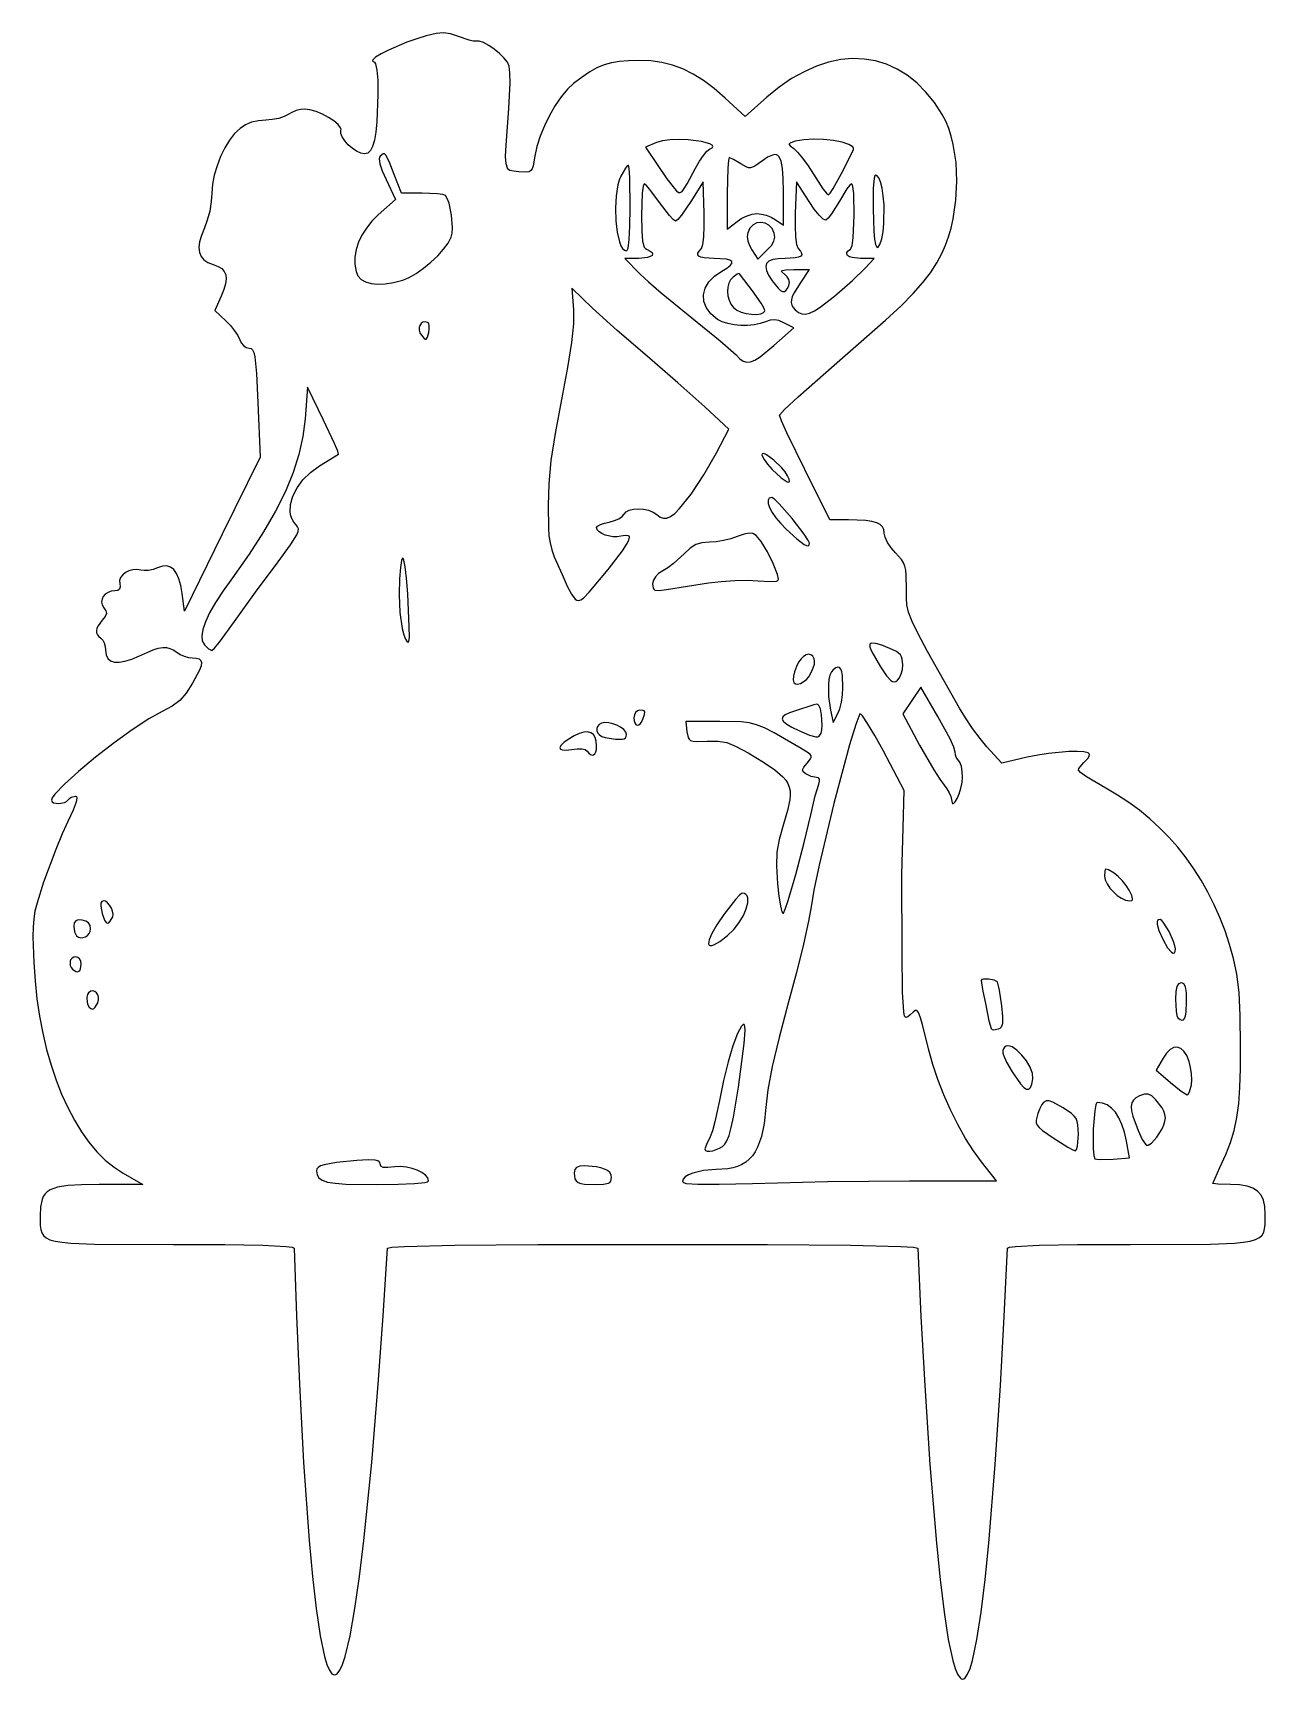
# Model space of a CAD drawing. Extents: x 55 to 255, y 28 to 296.
import ezdxf

# ---------------------------------------------------------------- set-up
doc = ezdxf.new("R2010")
doc.units = 0
doc.layers.get('0').update_dxf_attribs({"linetype": 'CONTINUOUS'})

msp = doc.modelspace()

# ---------------------------------------------------------------- linework, layer by layer
at = {"color": 1}
for points in [[(121.691798, 295.6377), (120.463567, 295.531648), (118.859102, 295.164205), (117.324804, 294.704821), (115.725776, 294.133467), (112.726704, 292.844938), (111.523244, 292.222806), (110.648225, 291.678792), (110.19994, 291.260419), (110.166538, 291.113198), (110.27668, 291.015208), (110.471188, 290.871325), (110.633586, 290.595342), (110.867213, 289.60926), (110.987887, 287.981324), (111.005936, 285.635898), (110.84533, 281.195821), (110.680892, 279.532181), (110.454624, 278.213949), (110.162222, 277.221982), (109.799383, 276.537136), (109.361802, 276.140266), (108.845175, 276.012231), (108.233202, 276.130676), (107.557003, 276.452119), (106.867894, 276.925724), (106.217189, 277.500654), (105.656203, 278.12607), (105.23625, 278.751138), (105.008645, 279.325018), (105.024702, 279.796875), (105.045197, 280.002255), (104.968089, 280.23635), (104.56023, 280.767521), (103.879464, 281.344065), (103.004131, 281.919658), (102.012573, 282.447978), (100.983128, 282.882701), (99.994137, 283.177506), (99.12394, 283.286068), (98.460877, 283.215803), (97.741093, 283.02451), (97.051412, 282.741443), (96.47866, 282.395855), (95.824968, 282.048833), (94.9149, 281.761811), (93.868937, 281.564572), (92.807564, 281.486901), (91.626007, 281.393169), (90.524016, 281.135079), (89.522003, 280.719139), (88.640378, 280.151857), (87.762366, 279.313463), (86.9276, 278.23625), (86.158476, 276.971829), (85.477387, 275.571808), (84.906729, 274.087795), (84.468894, 272.5714), (84.186278, 271.074231), (84.081276, 269.647897), (83.98022, 268.258467), (83.718509, 266.732551), (83.334324, 265.247823), (82.865846, 263.981956), (82.382607, 262.783996), (82.085729, 261.725674), (81.976373, 260.80207), (82.055699, 260.008267), (82.324867, 259.339346), (82.785036, 258.790389), (83.437367, 258.356477), (84.283019, 258.032692), (85.069344, 257.746617), (85.670974, 257.3847), (86.091066, 256.934495), (86.332776, 256.383553), (86.399261, 255.719427), (86.293677, 254.929671), (86.01918, 254.001837), (85.578927, 252.923476), (84.527209, 250.591285), (86.344015, 248.894094), (87.083432, 248.128322), (87.753416, 247.298112), (88.280249, 246.503562), (88.590216, 245.84477), (88.841875, 245.319967), (89.209981, 244.890208), (89.645098, 244.599835), (90.097791, 244.493191), (90.424468, 244.438873), (90.685804, 244.227988), (90.893474, 243.788635), (91.059149, 243.048916), (91.311206, 240.38078), (91.53536, 235.648389), (91.89365, 226.80359), (85.764686, 214.282183), (79.635725, 201.760225), (79.25759, 204.646388), (79.032238, 205.958603), (78.729725, 207.0434), (78.349304, 207.90155), (77.890229, 208.533826), (77.351754, 208.941), (76.733132, 209.123845), (76.033616, 209.083134), (75.252461, 208.819639), (74.539943, 208.563359), (73.788175, 208.406818), (73.086698, 208.362428), (72.525049, 208.442607), (71.879798, 208.559157), (71.231102, 208.521567), (70.61213, 208.35118), (70.05605, 208.069338), (69.596033, 207.697384), (69.265248, 207.256662), (69.096863, 206.768514), (69.124048, 206.254284), (69.201127, 205.725847), (69.103393, 205.365562), (68.821546, 205.159561), (68.346286, 205.093975), (67.742904, 205.022707), (67.214163, 204.825172), (66.776328, 204.525774), (66.445667, 204.148917), (66.238448, 203.719005), (66.170937, 203.260444), (66.259401, 202.797636), (66.520108, 202.354986), (66.860871, 201.848943), (66.94256, 201.40025), (66.755697, 200.924564), (66.290802, 200.337537), (65.608592, 199.417168), (65.42345, 199.003999), (65.342237, 198.621754), (65.364918, 198.270117), (65.49146, 197.948774), (65.721827, 197.657408), (66.055985, 197.395704), (66.350129, 197.093444), (66.590941, 196.628769), (66.753617, 196.064971), (66.813354, 195.465346), (66.905649, 194.70742), (67.178803, 194.130176), (67.62722, 193.734579), (68.245302, 193.521593), (69.027454, 193.492182), (69.968078, 193.647313), (71.061577, 193.987948), (72.302356, 194.515053), (74.53355, 195.485155), (75.375255, 195.755616), (76.085061, 195.888017), (76.70099, 195.886108), (77.261063, 195.753638), (77.803301, 195.494358), (78.365725, 195.112018), (78.927377, 194.764934), (79.586849, 194.477733), (80.261939, 194.280298), (80.870448, 194.202512), (81.532478, 194.159515), (82.007026, 194.035051), (82.294566, 193.803021), (82.395573, 193.43732), (82.310522, 192.91185), (82.039885, 192.200508), (80.943758, 190.115801), (79.918657, 188.486727), (78.883374, 187.295487), (77.645352, 186.362088), (76.012034, 185.506539), (73.847227, 184.310463), (71.156259, 182.53836), (68.190269, 180.391586), (65.200392, 178.071497), (62.437767, 175.779447), (60.153532, 173.716793), (58.598823, 172.08489), (58.173522, 171.493394), (58.024779, 171.085094), (58.122922, 170.844486), (58.385623, 170.677215), (59.214315, 170.558144), (60.130092, 170.718809), (60.501649, 170.901207), (60.752191, 171.150138), (60.961457, 171.385521), (61.254326, 171.578322), (61.935651, 171.756475), (62.099328, 171.695603), (62.174238, 171.511238), (62.054626, 170.761538), (61.570567, 169.486388), (60.715813, 167.664803), (59.776328, 165.621824), (58.718025, 163.083761), (56.763598, 157.815138), (55.689679, 154.426519), (55.362972, 153.102679), (55.154405, 151.845657), (55.047458, 150.52033), (55.025611, 148.991577), (55.171137, 144.783307), (55.36624, 141.800957), (55.674724, 138.887363), (56.092616, 136.051897), (56.615947, 133.303929), (57.240745, 130.652831), (57.963039, 128.107975), (58.778859, 125.678732), (59.684234, 123.374473), (60.675193, 121.20457), (61.747766, 119.178395), (62.897981, 117.305318), (64.121867, 115.594711), (65.415455, 114.055945), (66.774772, 112.698393), (68.195849, 111.531425), (69.674715, 110.564412), (72.875069, 108.729418), (65.752816, 108.723914), (62.910963, 108.688048), (60.688136, 108.559092), (59.010328, 108.297389), (57.803532, 107.863286), (57.353636, 107.569191), (56.99374, 107.217125), (56.714594, 106.80213), (56.506946, 106.319251), (56.269142, 105.130008), (56.206319, 103.60974), (56.220599, 102.053464), (56.290296, 101.428422), (56.447785, 100.895635), (56.727631, 100.447748), (57.164399, 100.077403), (57.792653, 99.777243), (58.64696, 99.539912), (59.761884, 99.358054), (61.171991, 99.224312), (65.016011, 99.071749), (77.767104, 99.020321), (86.196235, 98.980659), (92.357786, 98.864026), (96.138081, 98.673957), (97.099733, 98.552487), (97.423441, 98.413984), (97.794519, 87.433358), (98.272898, 76.332428), (98.959421, 63.63842), (99.863775, 50.961838), (100.400666, 45.133363), (100.995647, 39.913182), (101.649931, 35.502609), (102.364726, 32.102954), (102.745195, 30.845132), (103.141246, 29.915533), (103.55303, 29.339319), (103.76487, 29.191596), (103.9807, 29.141656), (104.198007, 29.191596), (104.414218, 29.339319), (104.843051, 29.915533), (105.266604, 30.845132), (105.684282, 32.102954), (106.499631, 35.502609), (107.284334, 39.913182), (108.03363, 45.133363), (108.742756, 50.961838), (110.021448, 63.63842), (111.082308, 76.332428), (111.887237, 87.433358), (112.576901, 98.413984), (113.265899, 98.554398), (115.323428, 98.676713), (123.487271, 98.866277), (136.954825, 98.98114), (155.612482, 99.019768), (174.270227, 98.98114), (187.73797, 98.866277), (195.902003, 98.676713), (197.959594, 98.554398), (198.648616, 98.413984), (199.160074, 87.327716), (199.77808, 76.117958), (200.618657, 63.299088), (201.667593, 50.497581), (202.265755, 44.611612), (202.910678, 39.339914), (203.600585, 34.885795), (204.333701, 31.452564), (204.715906, 30.182317), (205.108248, 29.243532), (205.510504, 28.661625), (205.71528, 28.512442), (205.922451, 28.462008), (206.129622, 28.512442), (206.334397, 28.661625), (206.736649, 29.243532), (207.128983, 30.182317), (207.511179, 31.452564), (208.244269, 34.885795), (208.934141, 39.339914), (209.579023, 44.611612), (210.177139, 50.497581), (211.225974, 63.299088), (212.066449, 76.117958), (212.684367, 87.327716), (213.195738, 98.413984), (213.524186, 98.552519), (214.500055, 98.673952), (218.337209, 98.863822), (224.593503, 98.980219), (233.155242, 99.019768), (246.16252, 99.068554), (250.063796, 99.225111), (251.489325, 99.364307), (252.612585, 99.554733), (253.469426, 99.804354), (254.095703, 100.121134), (254.527265, 100.513039), (254.799966, 100.988032), (254.949658, 101.554078), (255.012193, 102.219142), (255.019198, 103.878181), (254.952415, 105.137177), (254.740318, 106.178818), (254.365286, 107.018358), (253.809696, 107.67105), (253.055927, 108.152147), (252.086356, 108.476902), (250.883362, 108.66057), (249.429324, 108.718402), (247.384019, 108.773912), (246.533238, 108.907469), (247.685828, 111.483297), (248.641049, 113.576084), (249.405151, 115.549052), (249.997305, 117.514246), (250.436685, 119.58371), (250.742462, 121.869488), (250.933808, 124.483624), (251.029896, 127.538162), (251.049897, 131.145146), (250.981848, 136.144611), (250.790752, 139.920775), (250.444938, 142.870252), (249.912739, 145.389652), (249.25956, 147.681911), (248.514676, 149.907071), (247.679377, 152.063414), (246.754951, 154.149221), (245.742688, 156.162773), (244.643878, 158.10235), (243.459809, 159.966233), (242.191772, 161.752703), (240.841055, 163.460041), (239.408949, 165.086527), (237.896741, 166.630443), (236.305723, 168.090069), (234.637183, 169.463685), (232.892411, 170.749574), (231.072695, 171.946014), (229.179326, 173.051288), (226.024551, 174.923065), (225.064786, 175.601655), (224.712279, 175.980447), (224.784068, 176.225192), (224.979508, 176.538929), (225.621785, 177.211862), (226.263786, 177.901062), (226.459036, 178.232322), (226.530738, 178.498397), (226.466392, 178.645632), (226.279974, 178.767685), (225.580666, 178.937939), (224.512287, 179.012538), (223.154312, 178.994862), (219.887471, 178.696205), (218.137553, 178.421982), (216.415936, 178.069002), (212.286785, 177.108233), (209.861988, 179.78769), (208.761075, 181.111057), (207.555841, 182.733458), (206.392155, 184.449253), (205.415885, 186.052803), (200.246854, 195.250815), (198.712317, 198.095932), (197.720789, 200.125313), (197.154541, 201.604101), (196.89584, 202.797439), (196.826956, 203.970469), (196.830157, 205.388333), (196.779023, 207.624843), (196.69166, 208.424308), (196.542261, 209.078418), (196.315195, 209.637549), (195.994832, 210.15208), (195.011698, 211.248852), (194.305634, 212.065205), (193.72742, 212.943726), (193.33673, 213.778895), (193.193238, 214.465195), (193.128346, 215.027593), (192.919248, 215.489639), (192.544308, 215.859338), (191.981892, 216.144694), (191.210365, 216.353714), (190.208092, 216.494403), (187.424771, 216.602808), (184.383714, 216.611078), (180.302518, 224.799383), (177.420207, 230.755269), (176.543365, 232.701458), (176.221319, 233.575831), (177.028042, 234.495518), (179.224575, 236.565102), (186.44526, 242.926646), (193.417634, 249.025384), (195.931707, 251.361625), (197.924978, 253.356431), (199.492904, 255.110291), (200.730941, 256.723695), (201.734546, 258.297131), (202.599174, 259.931088), (203.16081, 261.204275), (203.647765, 262.555795), (204.060027, 263.972577), (204.397586, 265.441549), (204.848549, 268.48378), (205.000565, 271.577915), (204.853545, 274.619384), (204.4074, 277.503617), (204.072127, 278.85409), (203.66204, 280.126041), (203.177127, 281.306396), (202.617378, 282.382086), (201.353391, 284.326582), (199.98161, 286.039371), (198.510451, 287.519615), (196.948331, 288.766473), (195.303665, 289.779106), (193.584869, 290.556676), (191.80036, 291.098341), (189.958554, 291.403264), (188.067867, 291.470605), (186.136716, 291.299524), (184.173515, 290.889183), (182.186682, 290.23874), (180.184633, 289.347358), (178.175784, 288.214197), (176.168551, 286.838417), (174.17135, 285.21918), (170.606091, 282.09875), (167.375417, 285.051059), (165.581637, 286.604464), (163.866768, 287.90296), (162.197012, 288.961277), (160.538572, 289.794144), (158.85765, 290.416289), (157.12045, 290.842442), (155.293175, 291.087333), (153.342027, 291.16569), (151.676815, 291.131056), (150.22524, 291.013532), (148.929558, 290.792686), (147.73203, 290.448085), (146.574914, 289.959298), (145.400467, 289.305891), (144.150948, 288.467432), (142.768616, 287.423489), (141.774165, 286.490873), (140.769123, 285.272896), (139.78852, 283.835142), (138.867387, 282.243193), (138.040753, 280.562633), (137.343648, 278.859046), (136.811102, 277.198014), (136.478145, 275.645121), (136.206025, 274.082149), (136.049235, 273.604843), (135.839017, 273.291695), (135.545669, 273.113735), (135.139486, 273.04199), (133.869797, 273.101263), (133.045916, 273.175844), (132.441841, 273.33084), (132.215894, 273.479929), (132.037294, 273.698845), (131.811995, 274.412453), (131.745668, 275.60426), (131.818033, 277.406859), (132.297729, 283.374813), (132.493193, 287.549125), (132.460315, 289.187093), (132.338521, 290.225868), (132.0396, 290.866367), (131.485607, 291.579193), (130.749362, 292.309738), (129.903689, 293.003394), (129.021408, 293.605555), (128.175343, 294.061612), (127.438313, 294.316959), (126.883143, 294.316988), (126.493474, 294.318283), (125.834894, 294.455178), (124.07911, 295.040733), (122.808619, 295.476165), (121.691798, 295.6377), (121.691798, 295.6377)], [(162.589199, 273.682821), (163.222188, 274.800573), (163.857155, 275.757493), (164.420316, 276.451889), (164.837886, 276.782065), (165.251294, 276.988593), (165.388616, 277.205807), (165.266973, 277.426154), (164.903484, 277.642081), (163.519446, 278.030464), (161.373456, 278.310532), (159.909182, 278.364335), (158.47714, 278.295613), (157.209566, 278.116499), (156.238694, 277.839125), (154.433928, 277.091567), (156.328655, 274.279028), (157.937963, 271.976868), (159.146474, 270.391418), (159.501233, 269.998438), (159.801686, 269.762723), (160.085785, 269.720557), (160.391477, 269.908221), (160.756715, 270.361997), (161.219448, 271.118168), (162.589199, 273.682821), (162.589199, 273.682821)], [(186.274868, 272.830295), (188.207334, 276.66575), (188.238609, 276.901167), (188.113094, 277.127565), (187.455122, 277.544007), (186.360274, 277.896481), (184.955406, 278.166395), (183.367375, 278.335154), (181.723037, 278.384165), (180.149247, 278.294834), (178.772862, 278.048568), (178.017046, 277.822729), (177.737921, 277.616634), (177.915293, 277.333089), (178.528963, 276.874899), (179.134276, 276.298155), (179.936265, 275.320477), (180.830473, 274.078557), (181.712441, 272.709086), (183.263914, 270.333199), (183.822685, 269.610447), (184.130995, 269.345), (184.417637, 269.620012), (184.917393, 270.368806), (186.274868, 272.830295), (186.274868, 272.830295)], [(115.050395, 255.49007), (116.093118, 255.917844), (117.24507, 256.584364), (118.443112, 257.433654), (119.624105, 258.409736), (120.724907, 259.456631), (121.68238, 260.518364), (122.433384, 261.538956), (122.91478, 262.462429), (123.069317, 263.136826), (123.124366, 264.015048), (122.979105, 266.074104), (122.5652, 268.02188), (122.284445, 268.761), (121.968855, 269.240656), (121.544609, 269.398849), (120.695504, 269.528394), (118.215368, 269.64807), (114.875849, 269.64807), (113.677734, 272.676922), (112.830114, 274.751533), (112.281945, 275.787129), (112.064781, 275.987019), (111.856033, 276.013224), (111.375184, 275.659331), (111.272703, 275.474961), (111.236813, 275.197404), (111.359891, 274.381823), (111.734586, 273.250765), (112.351061, 271.84241), (113.902371, 268.600932), (111.076935, 266.093805), (110.032854, 265.062621), (109.146473, 263.968509), (108.423776, 262.826692), (107.87075, 261.652388), (107.493378, 260.460818), (107.297648, 259.267202), (107.289544, 258.08676), (107.475051, 256.934712), (107.784465, 256.21332), (108.304213, 255.641069), (109.020198, 255.220649), (109.918327, 254.954746), (110.984506, 254.846049), (112.20464, 254.897245), (113.564635, 255.111023), (115.050395, 255.49007), (115.050395, 255.49007)], [(172.531529, 266.314308), (173.259777, 266.239854), (174.058527, 266.037132), (174.831014, 265.737105), (175.480475, 265.370735), (176.827626, 264.427153), (176.827626, 269.93579), (176.797569, 272.036759), (176.692757, 273.650247), (176.491227, 274.805977), (176.171018, 275.533675), (175.959545, 275.7463), (175.710166, 275.863063), (175.420136, 275.887681), (175.08671, 275.823868), (174.278686, 275.445811), (173.264133, 274.758619), (172.21208, 274.029502), (171.822482, 273.833939), (171.479547, 273.746393), (171.150059, 273.763378), (170.800801, 273.881408), (169.910108, 274.406661), (168.737244, 275.112714), (168.059947, 275.406382), (167.93399, 274.948544), (167.830843, 273.701956), (167.735552, 269.604074), (167.735552, 263.801769), (169.332642, 265.058036), (170.079152, 265.545824), (170.931113, 265.945279), (171.78356, 266.215181), (172.531529, 266.314308), (172.531529, 266.314308)], [(151.975955, 267.223515), (151.891503, 272.146495), (151.800086, 273.644083), (151.688453, 274.194106), (151.503849, 274.052997), (151.213749, 273.66879), (150.476176, 272.405794), (150.199961, 271.755159), (149.975284, 270.987833), (149.67421, 269.190678), (149.560292, 267.189477), (149.620865, 265.159377), (149.843266, 263.275525), (150.214834, 261.713068), (150.452597, 261.107096), (150.722903, 260.647152), (151.024169, 260.355131), (151.354813, 260.252926), (151.492926, 260.373812), (151.615591, 260.72963), (151.810918, 262.105019), (151.933477, 264.297009), (151.975955, 267.223515), (151.975955, 267.223515)], [(192.811318, 262.222874), (193.031468, 263.361699), (193.160729, 264.719904), (193.166286, 267.711038), (193.052431, 269.15226), (192.867387, 270.429447), (192.616077, 271.446747), (192.303428, 272.108306), (192.034968, 272.425618), (191.825693, 272.555232), (191.668125, 272.455733), (191.554789, 272.085705), (191.430902, 270.368398), (191.394218, 267.071982), (191.491909, 263.416365), (191.616981, 262.158058), (191.786428, 261.301463), (191.995418, 260.863114), (192.113231, 260.805948), (192.239118, 260.859544), (192.512695, 261.307286), (192.811318, 262.222874), (192.811318, 262.222874)], [(175.293446, 244.91557), (178.522359, 247.762368), (176.932119, 248.587397), (176.111972, 248.942064), (175.382361, 249.088276), (174.678285, 249.030021), (173.934747, 248.771288), (173.06595, 248.464307), (172.073326, 248.262896), (171.003775, 248.164802), (169.904196, 248.167774), (168.821489, 248.269561), (167.802555, 248.467911), (166.894293, 248.760574), (166.143604, 249.145297), (165.067548, 250.025651), (164.331283, 251.007935), (163.931438, 252.055323), (163.864643, 253.130992), (164.127528, 254.198117), (164.716724, 255.219874), (165.62886, 256.159438), (166.860567, 256.979986), (167.680436, 257.464253), (168.220459, 257.883435), (168.480538, 258.237691), (168.460573, 258.52718), (168.160466, 258.752061), (167.580117, 258.912494), (165.578296, 259.040649), (163.952294, 259.124974), (163.429761, 259.236306), (163.094102, 259.399018), (162.940238, 259.617059), (162.96309, 259.89438), (163.157581, 260.234932), (163.518633, 260.642663), (163.759986, 261.274954), (163.923257, 262.529241), (163.997867, 264.27224), (163.973236, 266.370668), (163.795651, 271.466484), (161.831302, 268.284259), (160.286402, 266.036811), (159.693795, 265.353129), (159.330497, 265.102031), (158.96082, 265.339939), (158.350839, 265.987706), (156.74881, 268.11709), (155.170824, 270.251071), (154.586868, 270.903807), (154.248973, 271.147782), (154.157652, 271.045388), (154.072458, 270.745828), (153.927908, 269.639798), (153.79437, 265.992222), (153.836608, 263.464704), (153.982772, 261.82027), (154.262036, 260.881788), (154.460699, 260.621925), (154.703577, 260.472125), (155.219139, 260.22648), (155.519181, 259.97789), (155.613967, 259.737356), (155.513761, 259.515883), (155.228826, 259.324472), (154.769426, 259.174128), (153.368285, 259.040649), (151.123788, 259.040649), (153.519818, 256.563502), (154.928434, 255.229845), (156.992548, 253.429792), (161.977237, 249.3741), (166.597277, 245.665218), (169.193309, 243.365312), (169.781165, 242.768027), (170.333695, 242.375101), (170.893512, 242.197364), (171.503232, 242.245647), (172.205471, 242.530779), (173.042842, 243.06359), (175.293446, 244.91557), (175.293446, 244.91557)], [(185.130556, 252.899668), (188.045927, 255.45239), (190.11679, 257.445704), (191.586262, 259.040649), (189.359117, 259.040649), (188.02564, 259.165845), (187.570575, 259.310908), (187.267495, 259.500785), (187.124556, 259.727855), (187.149911, 259.984494), (187.351712, 260.263082), (187.738114, 260.555996), (187.862016, 260.745975), (187.972607, 261.135242), (188.152189, 262.394864), (188.333267, 266.021035), (188.254653, 269.566104), (188.109618, 270.724348), (188.009208, 271.047719), (187.889648, 271.161664), (187.593563, 270.936837), (187.123451, 270.32584), (185.9197, 268.31862), (184.650054, 266.249714), (184.108618, 265.5719), (183.725436, 265.265421), (183.547241, 265.288124), (183.300169, 265.435478), (182.644143, 266.05515), (181.846857, 267.026459), (180.997812, 268.251425), (178.94911, 271.449336), (178.771525, 266.362091), (178.746924, 264.267487), (178.821559, 262.527132), (178.984827, 261.274399), (179.226128, 260.642663), (179.588249, 260.233603), (179.782247, 259.892428), (179.802694, 259.615025), (179.644162, 259.397282), (179.301223, 259.235086), (178.768447, 259.124323), (177.111671, 259.040649), (175.983282, 258.991192), (175.108716, 258.838804), (174.484443, 258.577455), (174.106932, 258.201119), (173.972653, 257.703766), (174.078074, 257.079369), (174.419664, 256.321899), (174.993893, 255.425328), (175.967057, 254.206543), (176.357083, 253.858808), (176.69485, 253.68196), (176.989439, 253.673334), (177.249934, 253.830267), (177.485418, 254.150095), (177.704973, 254.630153), (177.801545, 255.122304), (177.719317, 255.603066), (177.465631, 256.051974), (177.047833, 256.448567), (176.579759, 256.853385), (176.528092, 256.989123), (176.611953, 257.087785), (177.22811, 257.195993), (178.51192, 257.222234), (181.034061, 257.222234), (179.536976, 255.016163), (178.55981, 253.441904), (178.277323, 252.832962), (178.126947, 252.313006), (178.104718, 251.85968), (178.206671, 251.450631), (178.428843, 251.063502), (178.767269, 250.67594), (179.266851, 250.275264), (179.806156, 250.05283), (180.407583, 250.016466), (181.093532, 250.173999), (181.886404, 250.533258), (182.808599, 251.102071), (185.130556, 252.899668), (185.130556, 252.899668)], [(175.353399, 263.154054), (174.988855, 263.907738), (174.474415, 264.448668), (173.860118, 264.776338), (173.196002, 264.890237), (172.532106, 264.789855), (171.918468, 264.474684), (171.405127, 263.944215), (171.042121, 263.197937), (170.970072, 262.608222), (171.06523, 261.905023), (171.310342, 261.161678), (171.688159, 260.451525), (172.710608, 258.891074), (174.227171, 260.40764), (174.886961, 261.161905), (175.288306, 261.855726), (175.440641, 262.512106), (175.353399, 263.154049), (175.353399, 263.154054)], [(173.796935, 250.590258), (173.641988, 251.039874), (173.220105, 251.789729), (171.833263, 253.772483), (169.726424, 256.550938), (169.597938, 256.582815), (169.353932, 256.493736), (168.659406, 256.022118), (168.261577, 255.575482), (167.981268, 255.015083), (167.817969, 254.372945), (167.771166, 253.681093), (167.84035, 252.971553), (168.025009, 252.276348), (168.324631, 251.627503), (168.738705, 251.057045), (169.2663, 250.649282), (169.98493, 250.326483), (170.814031, 250.096083), (171.673043, 249.965514), (172.481402, 249.942213), (173.158545, 250.033614), (173.62391, 250.24715), (173.752, 250.402043), (173.796935, 250.590258), (173.796935, 250.590258)], [(148.370742, 208.564541), (150.701161, 211.576922), (151.386263, 212.594963), (151.765877, 213.32526), (151.850937, 213.796084), (151.786428, 213.943027), (151.652382, 214.035702), (151.181148, 214.072383), (150.448171, 213.934394), (149.834905, 213.844891), (149.181351, 213.858781), (147.903859, 214.142396), (147.355162, 214.38495), (146.916658, 214.676553), (146.625967, 215.00362), (146.52071, 215.352564), (146.683491, 215.583983), (147.126705, 215.831637), (147.782662, 216.065843), (148.58367, 216.256922), (149.411713, 216.477643), (150.141269, 216.792499), (150.693408, 217.159498), (150.989202, 217.536648), (151.292832, 217.927524), (151.819026, 218.202929), (152.507468, 218.363602), (153.297841, 218.410282), (154.129828, 218.343709), (154.943112, 218.164622), (155.677377, 217.873761), (156.272306, 217.471864), (156.837923, 217.044124), (157.361293, 216.855138), (157.905545, 216.896153), (158.533809, 217.158419), (159.193384, 217.638575), (159.98661, 218.428446), (161.860285, 220.77954), (163.927383, 223.896116), (165.960453, 227.46259), (168.003226, 231.343617), (164.081023, 234.963546), (159.708492, 238.862316), (154.703577, 243.152644), (149.85968, 247.336463), (145.874272, 250.979168), (142.5002, 254.236524), (142.757121, 250.684692), (142.74896, 248.44715), (142.438639, 245.387234), (141.805146, 241.346881), (140.827472, 236.168025), (139.786083, 230.636126), (139.111381, 226.216407), (138.746889, 222.464771), (138.636132, 218.937119), (138.684413, 215.331918), (138.781529, 214.010122), (138.957549, 212.859158), (139.235164, 211.76675), (139.637064, 210.62062), (140.904479, 207.718083), (141.758067, 205.849411), (142.42786, 204.521457), (143.017142, 203.74593), (143.313866, 203.568986), (143.629193, 203.534541), (143.976034, 203.644056), (144.367297, 203.898997), (145.334735, 204.85101), (148.370742, 208.564541), (148.370742, 208.564541)], [(119.079103, 248.652957), (118.670493, 248.738549), (118.315615, 248.667995), (118.028094, 248.469768), (117.821553, 248.172339), (117.709616, 247.80418), (117.705906, 247.393764), (117.824047, 246.969563), (118.077663, 246.560048), (118.544841, 246.048261), (118.710087, 245.937698), (118.843779, 245.929048), (119.058525, 246.232566), (119.273125, 246.988967), (119.366968, 247.567082), (119.361668, 248.073518), (119.263591, 248.453677), (119.079103, 248.652957), (119.079103, 248.652957)], [(87.720351, 200.093686), (91.144867, 204.888713), (94.816862, 209.820557), (96.844723, 212.535277), (97.882358, 214.176455), (98.088769, 214.714428), (98.118336, 215.127971), (97.994632, 215.465069), (97.741226, 215.773707), (97.365813, 216.225297), (97.084549, 216.728692), (96.894723, 217.277005), (96.793623, 217.863347), (96.846756, 219.122563), (97.222257, 220.451237), (97.898433, 221.794261), (98.853594, 223.096528), (100.066046, 224.302934), (101.5141, 225.358372), (104.613569, 227.295232), (104.491118, 227.778485), (103.995472, 228.975954), (102.201212, 232.792083), (99.569383, 238.128882), (99.190223, 232.976707), (98.842554, 230.120683), (98.208261, 227.234814), (97.270419, 224.282009), (96.012105, 221.225178), (94.416395, 218.027233), (92.466366, 214.651083), (90.145093, 211.05964), (87.435653, 207.215812), (85.916719, 205.069541), (84.677356, 203.168935), (83.713064, 201.503285), (83.019346, 200.061882), (82.591702, 198.834019), (82.425633, 197.808986), (82.516641, 196.976074), (82.860227, 196.324574), (83.527987, 195.668846), (84.051419, 195.396114), (84.47106, 195.766784), (85.302687, 196.776031), (87.720351, 200.093686), (87.720351, 200.093686)], [(177.510748, 223.733079), (177.099715, 224.375133), (176.56014, 225.047223), (175.29271, 226.31024), (174.103149, 227.179588), (173.660911, 227.359592), (173.386152, 227.312727), (173.344463, 227.186134), (173.386351, 226.984689), (173.694091, 226.398716), (174.255826, 225.637758), (175.018011, 224.784764), (176.464322, 223.421985), (177.437161, 222.76069), (177.710741, 222.707984), (177.823609, 222.848511), (177.761649, 223.188224), (177.510748, 223.733079), (177.510748, 223.733079)], [(181.066087, 212.822591), (180.826407, 213.355335), (180.193953, 214.296774), (178.237088, 216.814296), (176.168226, 219.192264), (175.395775, 219.959261), (174.960099, 220.247785), (174.533115, 220.128617), (174.340796, 219.793396), (174.368087, 219.275547), (174.599928, 218.608495), (175.021261, 217.825665), (175.617029, 216.960481), (176.372174, 216.046368), (177.271638, 215.11675), (179.026705, 213.508294), (180.20434, 212.613842), (180.595275, 212.42309), (180.864237, 212.397305), (181.018687, 212.531976), (181.066087, 212.822591), (181.066087, 212.822591)], [(164.704861, 206.375462), (166.746849, 206.607742), (168.946142, 206.751443), (171.038446, 206.795031), (172.759469, 206.726972), (174.723188, 206.580354), (175.723241, 206.642634), (175.942484, 206.778041), (176.017519, 206.996789), (175.863913, 207.725791), (175.172318, 209.524148), (174.233488, 211.42666), (173.246432, 213.06722), (172.410157, 214.079722), (171.886515, 214.387233), (171.267583, 214.4618), (170.456059, 214.29731), (169.354638, 213.887647), (168.321844, 213.532953), (167.125952, 213.24248), (165.915177, 213.046211), (164.837731, 212.974125), (163.624267, 212.886755), (162.621451, 212.585093), (161.699049, 212.009815), (160.726828, 211.101595), (158.979858, 209.523391), (158.06736, 208.844241), (157.279665, 208.358406), (156.591087, 207.908616), (156.065667, 207.377619), (155.730525, 206.800354), (155.612784, 206.211756), (155.682467, 205.543523), (155.796713, 205.338689), (155.988023, 205.210633), (156.674215, 205.156616), (157.885805, 205.325), (164.704861, 206.375462), (164.704861, 206.375462)], [(115.869257, 204.607622), (115.670178, 207.158438), (115.45751, 208.971377), (115.241449, 210.047753), (115.135333, 210.310139), (115.032191, 210.388878), (114.933299, 210.284132), (114.839931, 209.996065), (114.674864, 208.870629), (114.547187, 207.013882), (114.467095, 204.427138), (114.58847, 201.580028), (114.972519, 198.985641), (115.225631, 197.962389), (115.499512, 197.217323), (115.779198, 196.822111), (115.91654, 196.778097), (116.049721, 196.848421), (116.12888, 197.554066), (116.121242, 199.252215), (115.869257, 204.607622), (115.869257, 204.607622)], [(196.224051, 193.076739), (196.137507, 194.003092), (196.012516, 194.365145), (195.8181, 194.678646), (195.176164, 195.216592), (194.122034, 195.730121), (192.817314, 196.245521), (191.850613, 196.544756), (191.212297, 196.608731), (191.013273, 196.546528), (190.892732, 196.418348), (190.882285, 195.954509), (191.171322, 195.198118), (192.609312, 192.731287), (193.576499, 191.290565), (194.269906, 190.515714), (194.553126, 190.346874), (194.814922, 190.307163), (195.070967, 190.384133), (195.336936, 190.565339), (195.681385, 190.991287), (195.96346, 191.606774), (196.154052, 192.329393), (196.224051, 193.076739), (196.224051, 193.076739)], [(180.222178, 190.404783), (180.590097, 190.715783), (180.939005, 191.130127), (181.523659, 192.143553), (181.863873, 193.194474), (181.907231, 193.655687), (181.84738, 194.032303), (181.612548, 194.466921), (181.301448, 194.717175), (180.934452, 194.791619), (180.531931, 194.698807), (180.114255, 194.44729), (179.701797, 194.045621), (179.314928, 193.502354), (178.974019, 192.826041), (178.651769, 191.95106), (178.475842, 191.220835), (178.4414, 190.644747), (178.543606, 190.232181), (178.777624, 189.992518), (179.138616, 189.935142), (179.621747, 190.069436), (180.222178, 190.404783), (180.222178, 190.404783)], [(186.504357, 189.385261), (186.43384, 191.29462), (186.326408, 191.935836), (186.165767, 192.377364), (185.948098, 192.626173), (185.669581, 192.689228), (185.326397, 192.573497), (184.914726, 192.285946), (184.618902, 191.923103), (184.390315, 191.392741), (184.230109, 190.712842), (184.139432, 189.901386), (184.171248, 187.955737), (184.494929, 185.699647), (184.888581, 183.731396), (185.685729, 185.169253), (185.996943, 185.946771), (186.255027, 187.000839), (186.433119, 188.193116), (186.504357, 189.385261), (186.504357, 189.385261)], [(205.922262, 174.867521), (205.874434, 175.779606), (205.744209, 176.582801), (205.551476, 177.190234), (205.316125, 177.515036), (205.080773, 177.742369), (204.888041, 178.084417), (204.757816, 178.494837), (204.709988, 178.927288), (204.490642, 179.704912), (203.893412, 181.0551), (201.930158, 184.713726), (199.150337, 189.462505), (197.675777, 187.292481), (196.201216, 185.122508), (198.953131, 180.032837), (201.248996, 176.03207), (202.221599, 174.498874), (202.904446, 173.560299), (203.371672, 172.946966), (203.757186, 172.299275), (204.020999, 171.694372), (204.123123, 171.209402), (204.212724, 170.65838), (204.305057, 170.558078), (204.422303, 170.560802), (204.711199, 170.833985), (205.03875, 171.395251), (205.364293, 172.161917), (205.647168, 173.051305), (205.846711, 173.980733), (205.922262, 174.867521), (205.922262, 174.867521)], [(154.032588, 184.232162), (154.310793, 185.032716), (154.339456, 185.473061), (154.247955, 185.591341), (154.079363, 185.659392), (153.4913, 185.697903), (153.136143, 185.603195), (152.84728, 185.344324), (152.653125, 184.959174), (152.582093, 184.485626), (152.623102, 184.00426), (152.735648, 183.64588), (152.904005, 183.413234), (153.112448, 183.309068), (153.345253, 183.33613), (153.586694, 183.497168), (153.821048, 183.79493), (154.032588, 184.232162), (154.032588, 184.232162)], [(197.298883, 109.322781), (211.405701, 109.322781), (208.973457, 112.39978), (207.679122, 114.179863), (206.392522, 116.219306), (205.141987, 118.458021), (203.955847, 120.835917), (202.862433, 123.292905), (201.890075, 125.768895), (201.067104, 128.203798), (200.42185, 130.537525), (199.400115, 134.716958), (199.060864, 135.922478), (198.780788, 136.644408), (198.51846, 136.962158), (198.232452, 136.955134), (197.881338, 136.702743), (197.42369, 136.284393), (197.029951, 135.953401), (196.73188, 135.845743), (196.514392, 136.076863), (196.362398, 136.762206), (196.194547, 139.957334), (196.107629, 146.354678), (196.050408, 159.026023), (196.277639, 166.60275), (196.445655, 172.664136), (193.016669, 179.147438), (191.659822, 181.623646), (190.500259, 183.573096), (189.661068, 184.800163), (189.400078, 185.08167), (189.26534, 185.109221), (188.582283, 183.383457), (187.566008, 180.067271), (185.023648, 170.595191), (182.61795, 160.556092), (181.772502, 156.531134), (181.328605, 153.813088), (180.917817, 151.473214), (180.080273, 147.745826), (178.937904, 143.143871), (177.612638, 138.180297), (176.126099, 132.574406), (175.025866, 127.894402), (174.306366, 124.114377), (173.962026, 121.208424), (173.703679, 118.648915), (173.2713, 116.510121), (172.645347, 114.767556), (172.253675, 114.037207), (171.806282, 113.396731), (171.300725, 112.84307), (170.734563, 112.37316), (170.105351, 111.983943), (169.410649, 111.672356), (168.648013, 111.435339), (167.815, 111.26983), (165.928077, 111.141097), (163.877586, 110.982903), (162.131518, 110.560975), (161.443677, 110.275793), (160.917184, 109.954296), (160.580451, 109.606357), (160.461892, 109.241849), (160.598822, 109.060635), (161.032839, 108.921737), (162.931509, 108.766964), (166.436643, 108.769685), (171.826984, 108.922051), (183.997454, 109.203068), (197.298883, 109.320938), (197.298883, 109.322781)], [(183.038583, 184.976645), (182.848068, 185.929778), (182.597327, 186.480881), (182.436791, 186.621357), (182.2461, 186.680148), (181.754128, 186.577773), (178.819474, 185.609745), (177.820232, 185.281626), (177.1222, 184.954385), (176.727156, 184.617519), (176.636876, 184.260524), (176.853139, 183.872896), (177.37772, 183.444129), (178.212398, 182.963721), (179.35895, 182.421168), (181.093307, 181.688076), (182.117424, 181.389235), (182.435506, 181.393815), (182.662863, 181.496346), (182.961187, 181.98111), (183.083388, 182.523511), (183.138714, 183.269088), (183.038583, 184.976645), (183.038583, 184.976645)], [(146.52071, 179.865397), (146.460959, 180.663506), (146.283295, 181.295387), (145.990105, 181.759948), (145.583774, 182.056096), (145.066687, 182.182738), (144.44123, 182.138782), (143.709788, 181.923134), (142.874746, 181.534702), (141.913422, 180.973572), (141.20591, 180.466003), (140.75501, 180.026335), (140.563525, 179.668911), (140.634255, 179.408072), (140.970002, 179.25816), (141.573567, 179.233516), (142.447752, 179.348482), (143.35246, 179.466376), (144.101003, 179.458981), (144.653914, 179.330425), (144.971728, 179.084835), (145.241184, 178.728569), (145.511892, 178.513519), (145.772394, 178.433912), (146.011229, 178.483972), (146.216937, 178.657925), (146.37806, 178.949997), (146.483138, 179.354412), (146.52071, 179.865397), (146.52071, 179.865397)], [(151.369818, 181.773036), (151.24672, 182.170042), (150.911656, 182.566491), (150.415973, 182.938931), (149.811017, 183.263911), (149.148134, 183.517979), (148.478671, 183.677686), (147.853975, 183.719578), (147.32539, 183.620206), (146.916306, 183.388366), (146.657141, 183.084282), (146.541362, 182.735345), (146.562433, 182.368948), (146.713819, 182.012482), (146.988985, 181.693338), (147.381398, 181.438908), (147.884521, 181.276584), (149.57246, 181.00624), (150.643491, 180.988541), (150.98165, 181.079274), (151.206361, 181.238977), (151.33122, 181.469585), (151.369818, 181.773036), (151.369818, 181.773036)], [(178.866902, 159.027818), (180.215479, 164.25199), (181.277266, 168.726029), (182.012735, 171.820191), (182.576769, 173.726671), (182.718092, 174.190427), (182.701624, 174.523767), (182.527584, 174.726071), (182.196187, 174.796723), (181.355277, 174.967644), (180.488556, 175.365863), (180.066727, 175.698138), (179.949988, 176.035773), (180.148304, 176.473502), (180.671642, 177.106062), (181.232996, 177.795668), (181.339552, 178.05369), (181.316936, 178.287044), (181.155325, 178.520618), (180.844902, 178.779301), (179.738336, 179.471553), (175.31687, 182.042086), (173.786683, 182.826452), (172.496373, 183.348225), (171.285577, 183.660909), (169.993929, 183.818011), (166.526616, 183.879486), (160.987511, 183.879486), (161.179301, 182.212608), (161.352643, 181.280433), (161.516568, 180.99211), (161.777174, 180.801584), (162.168346, 180.693321), (162.723969, 180.651787), (164.464105, 180.706766), (166.180955, 180.709487), (167.645921, 180.450787), (169.18686, 179.835324), (171.131628, 178.767753), (173.610784, 177.278833), (175.471128, 176.03409), (176.769703, 174.918041), (177.226152, 174.372188), (177.56355, 173.815203), (177.789027, 173.232649), (177.909714, 172.610092), (177.932739, 171.933096), (177.865235, 171.187227), (177.487157, 169.431123), (176.832522, 167.226298), (176.128959, 164.753763), (175.77413, 162.681238), (175.715097, 160.45943), (175.898926, 157.539045), (176.108822, 155.521081), (176.353832, 153.946105), (176.603492, 152.971144), (176.720546, 152.757738), (176.827338, 152.75322), (177.138866, 153.408057), (177.627252, 154.809362), (178.866907, 159.027818), (178.866902, 159.027818)], [(232.941963, 156.513264), (232.472904, 157.264315), (231.856486, 158.031568), (231.172777, 158.725066), (230.501845, 159.254852), (229.622091, 159.803528), (229.161445, 159.935315), (229.045948, 159.831947), (228.984418, 159.608843), (228.955518, 158.782742), (229.065372, 158.169957), (229.368206, 157.51007), (229.823929, 156.842783), (230.392452, 156.207795), (231.033684, 155.644807), (231.707535, 155.19352), (232.373913, 154.893634), (232.99273, 154.78485), (233.389086, 154.850766), (233.485775, 154.948952), (233.514391, 155.10466), (233.366167, 155.630752), (232.941935, 156.513264), (232.941963, 156.513264)], [(167.771465, 149.149801), (168.789563, 150.143767), (169.654133, 151.247893), (170.339107, 152.387377), (170.818419, 153.487417), (171.066, 154.473214), (171.055784, 155.269965), (170.945856, 155.574073), (170.761703, 155.80287), (170.500068, 155.947004), (170.15769, 155.997127), (169.755238, 155.726288), (169.05642, 154.988852), (167.162774, 152.564687), (166.015896, 150.867278), (165.225575, 149.492839), (164.78824, 148.461392), (164.700324, 147.792959), (164.786282, 147.60113), (164.958257, 147.507562), (165.215801, 147.514758), (165.55847, 147.625221), (166.497396, 148.165961), (167.771465, 149.149801), (167.771465, 149.149801)], [(67.983227, 152.164877), (68.045913, 152.59316), (67.96127, 153.080024), (67.762027, 153.579706), (67.480912, 154.046446), (67.150655, 154.434482), (66.803985, 154.698054), (66.47363, 154.791401), (66.192321, 154.668761), (66.072347, 154.382169), (66.05435, 153.919822), (66.254969, 152.731659), (66.655548, 151.631861), (66.887501, 151.279971), (67.117457, 151.148019), (67.332902, 151.228252), (67.567951, 151.446711), (67.983227, 152.164877), (67.983227, 152.164877)], [(64.388972, 150.247151), (64.301254, 150.779764), (64.041408, 151.19363), (63.61439, 151.483672), (63.025161, 151.644812), (62.388345, 151.674466), (61.966615, 151.536954), (61.733206, 151.213437), (61.66135, 150.685076), (61.786209, 149.745641), (62.0864, 149.106643), (62.416194, 148.875474), (62.785393, 148.776542), (63.168298, 148.797118), (63.539211, 148.924474), (63.872434, 149.145884), (64.142267, 149.448618), (64.323012, 149.81995), (64.388972, 150.247151), (64.388972, 150.247151)], [(240.472146, 146.964986), (240.388613, 147.488239), (240.16348, 148.179779), (239.441236, 149.774225), (238.611043, 151.161345), (238.250976, 151.593727), (237.978532, 151.754159), (237.72472, 151.710173), (237.558775, 151.573769), (237.481672, 151.338274), (237.494386, 150.997019), (237.793168, 149.970538), (238.462924, 148.440957), (239.195419, 147.142541), (239.839583, 146.415898), (240.098012, 146.289417), (240.297723, 146.332791), (240.426505, 146.554991), (240.472146, 146.964986), (240.472146, 146.964986)], [(62.873628, 144.480499), (62.802595, 144.954047), (62.60844, 145.339197), (62.319577, 145.598068), (61.96442, 145.692776), (61.647495, 145.63624), (61.39238, 145.480897), (61.204425, 145.248149), (61.08898, 144.959396), (61.051395, 144.636039), (61.097022, 144.299478), (61.231209, 143.971114), (61.459308, 143.672347), (62.004488, 143.3046), (62.244508, 143.271934), (62.454639, 143.3354), (62.628748, 143.491494), (62.760704, 143.736712), (62.873628, 144.480499), (62.873628, 144.480499)], [(212.285061, 137.74892), (211.904887, 140.282172), (211.58423, 141.601341), (211.395359, 141.7531), (211.061701, 141.881355), (210.169577, 142.046417), (209.32696, 142.054659), (209.055186, 141.986888), (208.952953, 141.864212), (209.171865, 140.396439), (209.669479, 137.824615), (210.207112, 135.319309), (210.546081, 134.05109), (210.723489, 133.913585), (211.011292, 133.855677), (211.7589, 133.987031), (212.019159, 134.120088), (212.218166, 134.308849), (212.358764, 134.573629), (212.443793, 134.934747), (212.458513, 136.027259), (212.285061, 137.74892), (212.285061, 137.74892)], [(65.556268, 138.21744), (65.670975, 138.695721), (65.656586, 139.143134), (65.534652, 139.536011), (65.326722, 139.850686), (65.054346, 140.063491), (64.739074, 140.150758), (64.402454, 140.088821), (64.066036, 139.854013), (63.870289, 139.551036), (63.771213, 139.162338), (63.826301, 138.283267), (63.96208, 137.870638), (64.157758, 137.527776), (64.404143, 137.293552), (64.692042, 137.206839), (64.907632, 137.286579), (65.142439, 137.503695), (65.556268, 138.21744), (65.556268, 138.21744)], [(242.29056, 138.419116), (242.2451, 139.85871), (242.093565, 140.793171), (241.813226, 141.298278), (241.617652, 141.413504), (241.381353, 141.449808), (240.957349, 141.3109), (240.676135, 140.860507), (240.520229, 140.048122), (240.472146, 138.823239), (240.590849, 136.84949), (240.719338, 136.156696), (240.876241, 135.792548), (241.220042, 135.506846), (241.513109, 135.390977), (241.756949, 135.447741), (241.953072, 135.679941), (242.102986, 136.090376), (242.2082, 136.68185), (242.29056, 138.419116), (242.29056, 138.419116)], [(167.339069, 115.282671), (167.679343, 115.822218), (168.018856, 116.709309), (168.365401, 117.984475), (168.726769, 119.688249), (169.52515, 124.543748), (170.476339, 131.60006), (170.648454, 133.800225), (170.600674, 134.398217), (170.476338, 134.690725), (170.284947, 134.699682), (170.036005, 134.44702), (169.403472, 133.244567), (168.654752, 131.258826), (167.865862, 128.665253), (167.112817, 125.639309), (166.471631, 122.35645), (165.726758, 118.87906), (165.309922, 117.447044), (164.930895, 116.476714), (164.343172, 115.222869), (164.098721, 114.506766), (164.200378, 114.270914), (164.476192, 114.151104), (164.882425, 114.136865), (165.37534, 114.217723), (166.446265, 114.62284), (166.936801, 114.926153), (167.339069, 115.282671), (167.339069, 115.282671)], [(217.324565, 125.856827), (217.246329, 126.762617), (216.868484, 127.772185), (216.270114, 128.796468), (215.530305, 129.746405), (214.728143, 130.532934), (213.942713, 131.066995), (213.580987, 131.211518), (213.253102, 131.259526), (212.968942, 131.199886), (212.738394, 131.021465), (212.566429, 130.756663), (212.476602, 130.459579), (212.474291, 130.112623), (212.564877, 129.698205), (213.046253, 128.596623), (213.963764, 127.014116), (215.320246, 125.053351), (215.857618, 124.494892), (216.30737, 124.215549), (216.674221, 124.213696), (216.96289, 124.487709), (217.178099, 125.03596), (217.324565, 125.856827), (217.324565, 125.856827)], [(243.070264, 124.912901), (243.137346, 125.721426), (243.087222, 126.705196), (242.932507, 127.739909), (242.685816, 128.701263), (242.29265, 129.662801), (241.832785, 130.371719), (241.32032, 130.826277), (240.769356, 131.024732), (240.193993, 130.965342), (239.608329, 130.646366), (239.026465, 130.066062), (238.462501, 129.222688), (237.362066, 127.272086), (239.674778, 125.291615), (241.420915, 123.886271), (242.371434, 123.288449), (242.545359, 123.409547), (242.735091, 123.75621), (243.070264, 124.912901), (243.070264, 124.912901)], [(238.307462, 117.766286), (238.592872, 118.406924), (238.768524, 118.995959), (238.830515, 119.551579), (238.774939, 120.091978), (238.597891, 120.635345), (238.295466, 121.199872), (237.298865, 122.465168), (236.630741, 123.114125), (236.052112, 123.419121), (235.434241, 123.412239), (234.648392, 123.125568), (234.065822, 122.803698), (233.643623, 122.42489), (233.380726, 121.962952), (233.276061, 121.391697), (233.328559, 120.684933), (233.537151, 119.816471), (234.418338, 117.489694), (235.086028, 116.035828), (235.589148, 115.283253), (235.816347, 115.134274), (236.047226, 115.117808), (236.579791, 115.425332), (237.475704, 116.435352), (238.307462, 117.766286), (238.307462, 117.766286)], [(224.71255, 116.893641), (224.6488, 118.42131), (224.535664, 118.972623), (224.338624, 119.434071), (224.035381, 119.844514), (223.603636, 120.242815), (222.265449, 121.158431), (220.578436, 122.111885), (219.978417, 122.310269), (219.498109, 122.31353), (219.105553, 122.114499), (218.768789, 121.706007), (218.455857, 121.080884), (218.134796, 120.23196), (217.841083, 119.160957), (217.858604, 118.750308), (218.020814, 118.36774), (218.354042, 117.971885), (218.884614, 117.521379), (220.643109, 116.290947), (222.999509, 114.795554), (223.822112, 114.340655), (224.249852, 114.173583), (224.429508, 114.388211), (224.576632, 114.972595), (224.71255, 116.893641), (224.71255, 116.893641)], [(232.520688, 115.751629), (232.191371, 117.207482), (231.783056, 118.477612), (231.297687, 119.559433), (230.737209, 120.450358), (230.103566, 121.147802), (229.398702, 121.649178), (228.624562, 121.951901), (227.783091, 122.053383), (227.670777, 121.957112), (227.565462, 121.684442), (227.379912, 120.706742), (227.137704, 117.699812), (227.121773, 114.582076), (227.219071, 113.465871), (227.397429, 112.903021), (227.710138, 112.818787), (228.369129, 112.781835), (230.339773, 112.855983), (233.021799, 113.069295), (232.520688, 115.751581), (232.520688, 115.751629)], [(119.244488, 109.310513), (119.108717, 109.802919), (118.730166, 110.271591), (118.151978, 110.698611), (117.417294, 111.066058), (116.569257, 111.356014), (115.65101, 111.550558), (114.705696, 111.631772), (113.776455, 111.581736), (112.636162, 111.471531), (111.891945, 111.513109), (111.487042, 111.71869), (111.364689, 112.100494), (111.324506, 112.323947), (111.193094, 112.497374), (110.591407, 112.702917), (109.42927, 112.734646), (107.576326, 112.610086), (104.313639, 112.278489), (102.323164, 111.937855), (101.719186, 111.742276), (101.330275, 111.518192), (101.122102, 111.256853), (101.06034, 110.94951), (101.140114, 110.309433), (101.421525, 109.80124), (101.967705, 109.410585), (102.841787, 109.123125), (104.106902, 108.924515), (105.826185, 108.800411), (110.87978, 108.71834), (114.313349, 108.760686), (116.952431, 108.880609), (118.646364, 109.067441), (119.091818, 109.182614), (119.244488, 109.310513), (119.244488, 109.310513)], [(148.945264, 109.859915), (148.873561, 110.286982), (148.66019, 110.661432), (148.307753, 110.982152), (147.818857, 111.248027), (147.196105, 111.457942), (146.442102, 111.610783), (144.550762, 111.740788), (143.777612, 111.685036), (143.261589, 111.49548), (142.973432, 111.152834), (142.883882, 110.63781), (142.911927, 110.087712), (143.010706, 109.650777), (143.20218, 109.314732), (143.508312, 109.067306), (143.951065, 108.896225), (144.5524, 108.789219), (146.318667, 108.71834), (147.643817, 108.76419), (148.445071, 108.935738), (148.685907, 109.084585), (148.839773, 109.28398), (148.945264, 109.859915), (148.945264, 109.859915)]]:
    msp.add_lwpolyline(points, dxfattribs=at)

doc.saveas('drawing.dxf')
